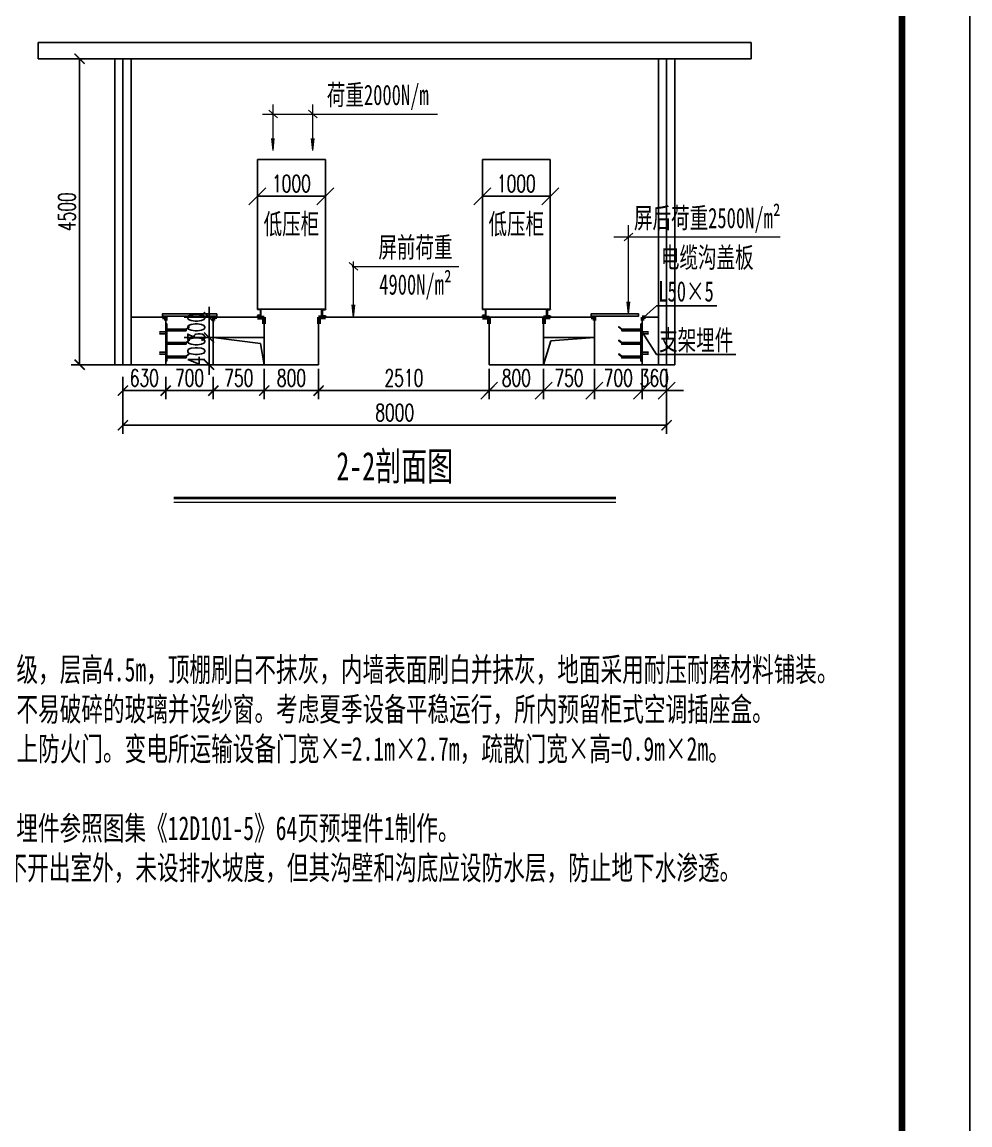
# Model space of a CAD drawing. Header units: millimetres. Extents: x -24326 to 675674, y 148048 to 606396.
# Drawn here: x 641424 to 655374, y 178833 to 195060 of the extents above; entities that cross this region are included whole.
import ezdxf
from ezdxf.enums import TextEntityAlignment as Align

# ---------------------------------------------------------------- set-up
doc = ezdxf.new("R2010")
doc.units = ezdxf.units.MM
doc.linetypes.add('CENTER', pattern=[2, 1.25, -0.25, 0.25, -0.25])
doc.linetypes.add('常规', pattern=[20, 10, 0, 10])
for name, color, linetype, lineweight in [('CAXA0', 7, 'Continuous', 70), ('CAXA0层', 7, 'Continuous', 25), ('SW', 8, 'Continuous', 20), ('中心线', 1, 'CENTER', 20)]:
    doc.layers.add(name, color=color, linetype=linetype, lineweight=lineweight)
for name, color, linetype in [('动力平面导线层', 3, '常规'), ('动力平面设备层', 1, 'Continuous'), ('图框', 7, 'Continuous'), ('文字', 7, 'Continuous'), ('照明平面导线层', 3, 'Continuous'), ('照明平面设备层', 1, 'Continuous'), ('电辅助1', 7, 'Continuous'), ('绘制实体层', 7, 'Continuous')]:
    doc.layers.add(name, color=color, linetype=linetype)
doc.styles.add('BcDimText', font='txt.shx', dxfattribs={"width": 0.667, "height": 250, "bigfont": 'hztxt.shx'})
doc.styles.add('EESLTYPE', font='TXT.shx')
doc.styles.add('标准', font='NSimSun.ttf', dxfattribs={"width": 0.667})
doc.linetypes.add('组180_避雷线', pattern='A,1000,["X",EESLTYPE,S=200,R=-180,X=200,Y=100],500', length=1500)
doc.dimstyles.new('BC_DIMLFAC_Arch_100.0000_1.0000_1.0000_0_MM_0_1.5000', dxfattribs={"dimtxt": 250, "dimasz": 150, "dimexe": 125, "dimexo": 62.5, "dimgap": 62.5, "dimtad": 1, "dimdec": 4, "dimzin": 0, "dimdsep": 46, "dimtxsty": 'BcDimText', "dimblk": 'ARCHTICK', "dimcen": 250, "dimadec": 0, "dimazin": 0, "dimtfac": 1, "dimtdec": 4, "dimtix": 1, "dimtmove": 0, "dimatfit": 3, "dimfxl": 1, "dimtolj": 1, "dimtzin": 0, "dimarcsym": 0})
doc.dimstyles.new('BC_DIMLFAC_Arch_100.0000_1.0000_1.0000_0_MM_0_2.5000', dxfattribs={"dimtxt": 250, "dimasz": 250, "dimexe": 125, "dimexo": 62.5, "dimgap": 62.5, "dimtad": 1, "dimdec": 4, "dimzin": 0, "dimdsep": 46, "dimtxsty": 'BcDimText', "dimblk": 'OBLIQUE', "dimcen": 250, "dimadec": 0, "dimazin": 0, "dimtfac": 1, "dimtdec": 4, "dimtix": 1, "dimtmove": 0, "dimatfit": 3, "dimfxl": 1, "dimtolj": 1, "dimtzin": 0, "dimarcsym": 0})

# ---------------------------------------------------------------- blocks, each defined once
blk = doc.blocks.new('_ArchTick')
at = {"color": 0, "linetype": 'ByBlock', "const_width": 0.15}
blk.add_lwpolyline([(-0.5, -0.5), (0.5, 0.5)], dxfattribs=at)
blk = doc.blocks.new('*D183')
at = {"layer": 'Defpoints', "color": 0, "linetype": 'ByBlock'}
for p in [(643538, 189900), (644238, 189900), (644238, 189637)]:
    blk.add_point(p, dxfattribs=at)
at = {"layer": '动力平面导线层', "color": 0, "linetype": 'ByBlock', "lineweight": -2}
for p, q in [((643538, 189838), (643538, 189512)), ((644238, 189838), (644238, 189512)), ((643538, 189637), (644238, 189637))]:
    blk.add_line(p, q, dxfattribs=at)
at = {"layer": '动力平面导线层', "color": 0, "linetype": 'ByBlock', "lineweight": -2, "xscale": 150, "yscale": 150, "zscale": 150}
for p, rotation in [((643538, 189637), 180.0033482672131), ((644238, 189637), 0.003348267213036236)]:
    blk.add_blockref('_ArchTick', p, dxfattribs=dict(at, rotation=rotation))
at = {"layer": '动力平面导线层', "color": 0, "linetype": 'ByBlock', "insert": (643888, 189824), "char_height": 250, "attachment_point": 5, "rotation": 0.0033, "style": 'BcDimText'}
blk.add_mtext('\\A1;700', dxfattribs=at)
blk = doc.blocks.new('*D184')
at = {"layer": 'Defpoints', "color": 0, "linetype": 'ByBlock'}
for p in [(644238, 189900), (644988, 189900), (644988, 189637)]:
    blk.add_point(p, dxfattribs=at)
at = {"layer": '动力平面导线层', "color": 0, "linetype": 'ByBlock', "lineweight": -2}
for p, q in [((644238, 189838), (644238, 189512)), ((644988, 189838), (644988, 189512)), ((644238, 189637), (644988, 189637))]:
    blk.add_line(p, q, dxfattribs=at)
at = {"layer": '动力平面导线层', "color": 0, "linetype": 'ByBlock', "lineweight": -2, "xscale": 150, "yscale": 150, "zscale": 150}
for p, rotation in [((644238, 189637), 179.9966354627992), ((644988, 189637), 359.9966354627993)]:
    blk.add_blockref('_ArchTick', p, dxfattribs=dict(at, rotation=rotation))
at = {"layer": '动力平面导线层', "color": 0, "linetype": 'ByBlock', "insert": (644613, 189824), "char_height": 250, "attachment_point": 5, "rotation": 359.9966, "style": 'BcDimText'}
blk.add_mtext('\\A1;750', dxfattribs=at)
blk = doc.blocks.new('*D185')
at = {"layer": 'Defpoints', "color": 0, "linetype": 'ByBlock'}
for p in [(650908, 189734), (642908, 189637), (650908, 189128)]:
    blk.add_point(p, dxfattribs=at)
at = {"layer": '动力平面导线层', "color": 0, "linetype": 'ByBlock', "lineweight": -2}
for p, q in [((642908, 189574), (642908, 189003)), ((650908, 189672), (650908, 189003)), ((642908, 189128), (650908, 189128))]:
    blk.add_line(p, q, dxfattribs=at)
at = {"layer": '动力平面导线层', "color": 0, "linetype": 'ByBlock', "lineweight": -2, "xscale": 150, "yscale": 150, "zscale": 150, "rotation": 180}
blk.add_blockref('_ArchTick', (642908, 189128), dxfattribs=at)
at = {"layer": '动力平面导线层', "color": 0, "linetype": 'ByBlock', "lineweight": -2, "xscale": 150, "yscale": 150, "zscale": 150}
blk.add_blockref('_ArchTick', (650908, 189128), dxfattribs=at)
at = {"layer": '动力平面导线层', "color": 0, "linetype": 'ByBlock', "insert": (646908, 189315), "char_height": 250, "attachment_point": 5, "style": 'BcDimText'}
blk.add_mtext('\\A1;8000', dxfattribs=at)
blk = doc.blocks.new('*D186')
at = {"layer": 'Defpoints', "color": 0, "linetype": 'ByBlock'}
for p in [(643849, 190418), (643849, 190019), (644175, 190019)]:
    blk.add_point(p, dxfattribs=at)
at = {"layer": '动力平面设备层', "color": 0, "linetype": 'ByBlock', "lineweight": -2}
for p, q in [((644175, 190418), (644175, 190568)), ((643911, 190418), (644300, 190418)), ((644175, 190418), (644175, 190019)), ((643911, 190019), (644300, 190019)), ((644175, 190019), (644175, 189869))]:
    blk.add_line(p, q, dxfattribs=at)
at = {"layer": '动力平面设备层', "color": 0, "linetype": 'ByBlock', "lineweight": -2, "xscale": 150, "yscale": 150, "zscale": 150}
for p, rotation in [((644175, 190418), 270), ((644175, 190019), 90)]:
    blk.add_blockref('_ArchTick', p, dxfattribs=dict(at, rotation=rotation))
at = {"layer": '动力平面设备层', "color": 0, "linetype": 'ByBlock', "lineweight": -3, "insert": (643988, 190219), "char_height": 250, "attachment_point": 5, "rotation": 90, "style": 'BcDimText'}
blk.add_mtext('\\A1;400', dxfattribs=at)
blk = doc.blocks.new('*D187')
at = {"layer": 'Defpoints', "color": 0}
for p in [(643749, 190718), (644175, 190718), (643749, 190418)]:
    blk.add_point(p, dxfattribs=at)
at = {"layer": '动力平面导线层', "color": 0, "lineweight": -2}
for p, q in [((644175, 190718), (644175, 190868)), ((643811, 190718), (644300, 190718)), ((644175, 190418), (644175, 190718)), ((643811, 190418), (644300, 190418)), ((644175, 190418), (644175, 190268))]:
    blk.add_line(p, q, dxfattribs=at)
at = {"layer": '动力平面导线层', "color": 0, "lineweight": -2, "xscale": 150, "yscale": 150, "zscale": 150}
for p, rotation in [((644175, 190718), 270), ((644175, 190418), 90)]:
    blk.add_blockref('_ArchTick', p, dxfattribs=dict(at, rotation=rotation))
at = {"layer": '动力平面导线层', "color": 0, "insert": (643988, 190568), "char_height": 250, "attachment_point": 5, "rotation": 90, "style": 'BcDimText'}
blk.add_mtext('\\A1;300', dxfattribs=at)
blk = doc.blocks.new('*D188')
at = {"layer": 'Defpoints', "color": 0, "linetype": 'ByBlock'}
for p in [(644988, 190019), (645788, 190019), (645788, 189637)]:
    blk.add_point(p, dxfattribs=at)
at = {"layer": '动力平面导线层', "color": 0, "linetype": 'ByBlock', "lineweight": -2}
for p, q in [((644988, 189956), (644988, 189512)), ((645788, 189956), (645788, 189512)), ((644988, 189637), (645788, 189637))]:
    blk.add_line(p, q, dxfattribs=at)
at = {"layer": '动力平面导线层', "color": 0, "linetype": 'ByBlock', "lineweight": -2, "xscale": 150, "yscale": 150, "zscale": 150, "rotation": 180}
blk.add_blockref('_ArchTick', (644988, 189637), dxfattribs=at)
at = {"layer": '动力平面导线层', "color": 0, "linetype": 'ByBlock', "lineweight": -2, "xscale": 150, "yscale": 150, "zscale": 150}
blk.add_blockref('_ArchTick', (645788, 189637), dxfattribs=at)
at = {"layer": '动力平面导线层', "color": 0, "linetype": 'ByBlock', "insert": (645388, 189824), "char_height": 250, "attachment_point": 5, "style": 'BcDimText'}
blk.add_mtext('\\A1;800', dxfattribs=at)
blk = doc.blocks.new('GHD')
at = {"layer": '文字', "color": 0, "linetype": 'ByBlock', "lineweight": 50}
for p, q in [((-50, 0), (0, 0)), ((-50, 0), (-50, -5)), ((0, 0), (0, -50)), ((-50, -5), (-5, -5)), ((-5, -5), (-5, -50)), ((-5, -50), (0, -50))]:
    blk.add_line(p, q, dxfattribs=at)
blk = doc.blocks.new('*D189')
at = {"layer": 'Defpoints', "color": 0, "linetype": 'ByBlock'}
for p in [(645788, 190019), (648298, 190019), (648298, 189637)]:
    blk.add_point(p, dxfattribs=at)
at = {"layer": '动力平面导线层', "color": 0, "linetype": 'ByBlock', "lineweight": -2}
for p, q in [((645788, 189956), (645788, 189512)), ((648298, 189956), (648298, 189512)), ((645788, 189637), (648298, 189637))]:
    blk.add_line(p, q, dxfattribs=at)
at = {"layer": '动力平面导线层', "color": 0, "linetype": 'ByBlock', "lineweight": -2, "xscale": 150, "yscale": 150, "zscale": 150, "rotation": 180}
blk.add_blockref('_ArchTick', (645788, 189637), dxfattribs=at)
at = {"layer": '动力平面导线层', "color": 0, "linetype": 'ByBlock', "lineweight": -2, "xscale": 150, "yscale": 150, "zscale": 150}
blk.add_blockref('_ArchTick', (648298, 189637), dxfattribs=at)
at = {"layer": '动力平面导线层', "color": 0, "linetype": 'ByBlock', "insert": (647043, 189824), "char_height": 250, "attachment_point": 5, "style": 'BcDimText'}
blk.add_mtext('\\A1;2510', dxfattribs=at)
blk = doc.blocks.new('_Oblique')
at = {"color": 0, "linetype": 'ByBlock', "lineweight": -2}
blk.add_line((-0.5, -0.5), (0.5, 0.5), dxfattribs=at)
blk = doc.blocks.new('*D190')
at = {"layer": 'Defpoints', "color": 0}
for p in [(648298, 190019), (649098, 190019), (649098, 189637)]:
    blk.add_point(p, dxfattribs=at)
at = {"layer": '照明平面导线层', "color": 0, "lineweight": -2}
for p, q in [((648298, 189956), (648298, 189512)), ((649098, 189956), (649098, 189512)), ((648298, 189637), (649098, 189637))]:
    blk.add_line(p, q, dxfattribs=at)
at = {"layer": '照明平面导线层', "color": 0, "lineweight": -2, "xscale": 250, "yscale": 250, "zscale": 250, "rotation": 180}
blk.add_blockref('_Oblique', (648298, 189637), dxfattribs=at)
at = {"layer": '照明平面导线层', "color": 0, "lineweight": -2, "xscale": 250, "yscale": 250, "zscale": 250}
blk.add_blockref('_Oblique', (649098, 189637), dxfattribs=at)
at = {"layer": '照明平面导线层', "color": 0, "lineweight": -3, "insert": (648698, 189824), "char_height": 250, "attachment_point": 5, "style": 'BcDimText'}
blk.add_mtext('\\A1;800', dxfattribs=at)
blk = doc.blocks.new('*D191')
at = {"layer": 'Defpoints', "color": 0}
for p in [(649098, 190019), (649848, 190019), (649848, 189637)]:
    blk.add_point(p, dxfattribs=at)
at = {"layer": '照明平面导线层', "color": 0, "lineweight": -2}
for p, q in [((649098, 189956), (649098, 189512)), ((649848, 189956), (649848, 189512)), ((649098, 189637), (649848, 189637))]:
    blk.add_line(p, q, dxfattribs=at)
at = {"layer": '照明平面导线层', "color": 0, "lineweight": -2, "xscale": 250, "yscale": 250, "zscale": 250, "rotation": 180}
blk.add_blockref('_Oblique', (649098, 189637), dxfattribs=at)
at = {"layer": '照明平面导线层', "color": 0, "lineweight": -2, "xscale": 250, "yscale": 250, "zscale": 250}
blk.add_blockref('_Oblique', (649848, 189637), dxfattribs=at)
at = {"layer": '照明平面导线层', "color": 0, "lineweight": -3, "insert": (649473, 189824), "char_height": 250, "attachment_point": 5, "style": 'BcDimText'}
blk.add_mtext('\\A1;750', dxfattribs=at)
blk = doc.blocks.new('*D192')
at = {"layer": 'Defpoints', "color": 0}
for p in [(649848, 190019), (650548, 190019), (650548, 189637)]:
    blk.add_point(p, dxfattribs=at)
at = {"layer": '照明平面导线层', "color": 0, "lineweight": -2}
for p, q in [((649848, 189956), (649848, 189512)), ((650548, 189956), (650548, 189512)), ((649848, 189637), (650548, 189637))]:
    blk.add_line(p, q, dxfattribs=at)
at = {"layer": '照明平面导线层', "color": 0, "lineweight": -2, "xscale": 250, "yscale": 250, "zscale": 250, "rotation": 180}
blk.add_blockref('_Oblique', (649848, 189637), dxfattribs=at)
at = {"layer": '照明平面导线层', "color": 0, "lineweight": -2, "xscale": 250, "yscale": 250, "zscale": 250}
blk.add_blockref('_Oblique', (650548, 189637), dxfattribs=at)
at = {"layer": '照明平面导线层', "color": 0, "lineweight": -3, "insert": (650198, 189824), "char_height": 250, "attachment_point": 5, "style": 'BcDimText'}
blk.add_mtext('\\A1;700', dxfattribs=at)
blk = doc.blocks.new('*D193')
at = {"layer": 'Defpoints', "color": 0}
for p in [(650548, 190019), (650908, 190019), (650908, 189637)]:
    blk.add_point(p, dxfattribs=at)
at = {"layer": '照明平面导线层', "color": 0, "lineweight": -2}
for p, q in [((650548, 189956), (650548, 189512)), ((650908, 189956), (650908, 189512)), ((650548, 189637), (650298, 189637)), ((650548, 189637), (650908, 189637)), ((650908, 189637), (651158, 189637))]:
    blk.add_line(p, q, dxfattribs=at)
at = {"layer": '照明平面导线层', "color": 0, "lineweight": -2, "xscale": 250, "yscale": 250, "zscale": 250}
blk.add_blockref('_Oblique', (650548, 189637), dxfattribs=at)
at = {"layer": '照明平面导线层', "color": 0, "lineweight": -2, "xscale": 250, "yscale": 250, "zscale": 250, "rotation": 180}
blk.add_blockref('_Oblique', (650908, 189637), dxfattribs=at)
at = {"layer": '照明平面导线层', "color": 0, "lineweight": -3, "insert": (650728, 189824), "char_height": 250, "attachment_point": 5, "style": 'BcDimText'}
blk.add_mtext('\\A1;360', dxfattribs=at)
blk = doc.blocks.new('*D194')
at = {"layer": 'Defpoints', "color": 0, "linetype": 'ByBlock'}
for p in [(642908, 189900), (643538, 189900), (643538, 189637)]:
    blk.add_point(p, dxfattribs=at)
at = {"layer": '动力平面导线层', "color": 0, "linetype": 'ByBlock', "lineweight": -2}
for p, q in [((642908, 189838), (642908, 189512)), ((643538, 189838), (643538, 189512)), ((642908, 189637), (643538, 189637))]:
    blk.add_line(p, q, dxfattribs=at)
at = {"layer": '动力平面导线层', "color": 0, "linetype": 'ByBlock', "lineweight": -2, "xscale": 150, "yscale": 150, "zscale": 150}
for p, rotation in [((642908, 189637), 180.0037205223427), ((643538, 189637), 0.003720522342726344)]:
    blk.add_blockref('_ArchTick', p, dxfattribs=dict(at, rotation=rotation))
at = {"layer": '动力平面导线层', "color": 0, "linetype": 'ByBlock', "insert": (643223, 189824), "char_height": 250, "attachment_point": 5, "rotation": 0.0037, "style": 'BcDimText'}
blk.add_mtext('\\A1;630', dxfattribs=at)
blk = doc.blocks.new('*D195')
at = {"layer": 'Defpoints', "color": 0}
for p in [(644888, 192553), (645888, 192553), (645888, 192496)]:
    blk.add_point(p, dxfattribs=at)
at = {"layer": '照明平面导线层', "color": 0, "lineweight": -2}
for p, q in [((644888, 192496), (645888, 192496)), ((644888, 192490), (644888, 192371)), ((645888, 192490), (645888, 192371))]:
    blk.add_line(p, q, dxfattribs=at)
at = {"layer": '照明平面导线层', "color": 0, "lineweight": -2, "xscale": 250, "yscale": 250, "zscale": 250, "rotation": 180}
blk.add_blockref('_Oblique', (644888, 192496), dxfattribs=at)
at = {"layer": '照明平面导线层', "color": 0, "lineweight": -2, "xscale": 250, "yscale": 250, "zscale": 250}
blk.add_blockref('_Oblique', (645888, 192496), dxfattribs=at)
at = {"layer": '照明平面导线层', "color": 0, "lineweight": -3, "insert": (645388, 192684), "char_height": 250, "attachment_point": 5, "style": 'BcDimText'}
blk.add_mtext('\\A1;1000', dxfattribs=at)
blk = doc.blocks.new('*D196')
at = {"layer": 'Defpoints', "color": 0}
for p in [(648198, 192553), (649198, 192553), (649198, 192496)]:
    blk.add_point(p, dxfattribs=at)
at = {"layer": '照明平面导线层', "color": 0, "lineweight": -2}
for p, q in [((648198, 192496), (649198, 192496)), ((648198, 192490), (648198, 192371)), ((649198, 192490), (649198, 192371))]:
    blk.add_line(p, q, dxfattribs=at)
at = {"layer": '照明平面导线层', "color": 0, "lineweight": -2, "xscale": 250, "yscale": 250, "zscale": 250, "rotation": 180}
blk.add_blockref('_Oblique', (648198, 192496), dxfattribs=at)
at = {"layer": '照明平面导线层', "color": 0, "lineweight": -2, "xscale": 250, "yscale": 250, "zscale": 250}
blk.add_blockref('_Oblique', (649198, 192496), dxfattribs=at)
at = {"layer": '照明平面导线层', "color": 0, "lineweight": -3, "insert": (648698, 192684), "char_height": 250, "attachment_point": 5, "style": 'BcDimText'}
blk.add_mtext('\\A1;1000', dxfattribs=at)
blk = doc.blocks.new('*D197')
at = {"color": 0, "lineweight": -2}
for p, q in [((642726, 194519), (642146, 194519)), ((642271, 190019), (642271, 194519)), ((642726, 190019), (642146, 190019))]:
    blk.add_line(p, q, dxfattribs=at)
at = {"layer": 'Defpoints', "color": 0}
for p in [(642271, 194519), (642788, 194519), (642788, 190019)]:
    blk.add_point(p, dxfattribs=at)
at = {"color": 0, "lineweight": -2, "xscale": 150, "yscale": 150, "zscale": 150}
for p, rotation in [((642271, 194519), 90), ((642271, 190019), 270)]:
    blk.add_blockref('_ArchTick', p, dxfattribs=dict(at, rotation=rotation))
at = {"color": 0, "insert": (642083, 192269), "char_height": 250, "attachment_point": 5, "rotation": 90, "style": 'BcDimText'}
blk.add_mtext('\\A1;4500', dxfattribs=at)

msp = doc.modelspace()

# ---------------------------------------------------------------- linework, layer by layer
at = {"color": 0}
msp.add_line((644988.15649, 190718.30177), (644238.11095, 190718.30177), dxfattribs=at)
at = {"color": 2}
for p, q in [((643554.65031, 190068.75998), (643538.12413, 190068.75998)), ((650531.62561, 190068.75998), (650548.15179, 190068.75998))]:
    msp.add_line(p, q, dxfattribs=at)
for points in [[(643538.12413, 190068.75998), (643538.12413, 190618.75998), (643554.65031, 190618.75998), (643554.65031, 190068.75998)], [(650548.15179, 190068.75998), (650548.15179, 190618.75998), (650531.62561, 190618.75998), (650531.62561, 190068.75998)]]:
    msp.add_lwpolyline(points, dxfattribs=at)
at = {"layer": 'CAXA0', "linetype": 'ByBlock', "lineweight": 0}
for p, q in [((645054.74766, 193763.43137), (645182.36543, 193650.2012)), ((645118.55655, 193169.66501), (645118.55655, 193849.11723)), ((645641.05344, 193763.43137), (645768.67122, 193650.2012)), ((645704.86233, 193169.90304), (645704.86233, 193849.11723)), ((644964.24309, 193706.81628), (647537.91928, 193706.81628)), ((645118.55655, 193169.66501), (645099.40895, 193348.53248)), ((645118.55655, 193169.66501), (645136.27926, 193348.53248)), ((645704.86233, 193169.90304), (645685.71473, 193348.77051)), ((645704.86233, 193169.90304), (645722.58505, 193348.77051)), ((650348.16192, 190766.60648), (650348.16192, 192072.84561)), ((652579.59177, 191895.7735), (650130.63343, 191895.7735)), ((650411.97081, 191952.3954), (650284.35304, 191839.16523)), ((646238.789, 191521.91343), (646366.40677, 191408.68326)), ((646302.59788, 190718.79514), (646302.59788, 191536.68953)), ((646281.27721, 191465.29835), (647853.85122, 191465.29835)), ((646302.59788, 190718.79514), (646283.45029, 190897.66261)), ((646302.59788, 190718.79514), (646320.3206, 190897.66261)), ((650348.16192, 190766.60648), (650330.4392, 190945.47395)), ((650348.16192, 190766.60648), (650367.30952, 190945.47395))]:
    msp.add_line(p, q, dxfattribs=at)
at = {"layer": 'CAXA0层', "color": 2, "linetype": 'ByBlock', "lineweight": 40}
msp.add_line((643655.02521, 188060.44163), (650161.31579, 188060.44163), dxfattribs=at)
at = {"layer": 'CAXA0层', "color": 2, "linetype": 'ByBlock', "lineweight": 0}
msp.add_line((643655.02521, 187994.9587), (650161.31579, 187994.9587), dxfattribs=at)
at = {"layer": '中心线', "linetype": 'ByBlock', "lineweight": 25, "ltscale": 10}
for p, q in [((642908.12844, 194517.72795), (642908.12844, 190018.71085)), ((650908.19547, 190018.71085), (650908.19547, 194517.72795))]:
    msp.add_line(p, q, dxfattribs=at)
at = {"layer": '动力平面导线层', "color": 0, "linetype": 'ByBlock'}
for p, q in [((641661.0631, 194757.72795), (652155.2779, 194757.72795)), ((641661.0631, 194517.72795), (641661.0631, 194757.72795)), ((652155.2779, 194757.72795), (652155.2779, 194517.72795)), ((652155.2779, 194517.72795), (641661.0631, 194517.72795))]:
    msp.add_line(p, q, dxfattribs=at)
at = {"layer": '动力平面设备层', "color": 0, "linetype": 'ByBlock', "lineweight": -3, "ltscale": 100}
for p, q in [((643538.12844, 190718.30177), (643028.12844, 190718.30177)), ((643538.12844, 190018.71085), (643538.12844, 190718.30177)), ((644238.17086, 190018.71085), (644238.17086, 190718.30177)), ((644988.16788, 190018.71085), (644988.16788, 190718.30177)), ((648298.13796, 190018.71085), (648298.13796, 190718.30177)), ((649848.10506, 190018.71085), (649848.10506, 190718.30177)), ((650548.14748, 190018.71085), (650548.14748, 190718.30177)), ((650548.14748, 190718.30177), (650788.14748, 190718.30177))]:
    msp.add_line(p, q, dxfattribs=at)
at = {"layer": '图框', "linetype": 'Continuous', "lineweight": 100, "const_width": 100}
msp.add_lwpolyline([(598473.59742, 168047.80554), (654373.59742, 168047.80554), (654373.59742, 208047.80554), (598473.59742, 208047.80554)], close=True, dxfattribs=at)
at = {"layer": '文字', "color": 0, "linetype": 'ByBlock', "lineweight": -3}
for p, q in [((642788.12844, 190018.71085), (642788.12844, 194517.72795)), ((643028.12844, 190018.71085), (643028.12844, 194517.72795)), ((650788.14748, 194517.72795), (650788.14748, 190018.71085)), ((651028.14244, 194517.72795), (651028.14244, 190018.71085))]:
    msp.add_line(p, q, dxfattribs=at)
at = {"layer": '文字', "linetype": 'ByBlock', "lineweight": -3}
for p, q in [((645887.77606, 193035.43287), (644887.76408, 193035.43287)), ((644887.76408, 193035.43287), (644887.76408, 190835.17909)), ((645887.77606, 190834.92531), (645887.77606, 193035.43287)), ((649197.74614, 193035.43287), (648197.73416, 193035.43287)), ((648197.73416, 193035.43287), (648197.73416, 190835.17909)), ((649197.74614, 190834.92531), (649197.74614, 193035.43287)), ((644887.76408, 190835.22984), (645887.77606, 190835.06065)), ((648197.73416, 190835.22984), (649197.74614, 190835.06065)), ((645788.13095, 190718.79144), (645788.13498, 190018.69086)), ((649098.10103, 190718.79144), (649098.10506, 190018.69086))]:
    msp.add_line(p, q, dxfattribs=at)
at = {"layer": '文字', "color": 6, "linetype": 'ByBlock', "lineweight": 30}
for p, q in [((644887.76408, 190834.92531), (644937.76483, 190834.92531)), ((644887.76408, 190834.92531), (644887.76408, 190829.92531)), ((644932.76408, 190829.92531), (644887.76408, 190829.92531)), ((644932.76408, 190830.17909), (644932.76408, 190740.17909)), ((644937.76408, 190735.17909), (644937.76408, 190835.17909)), ((645837.76424, 190734.92531), (645837.76424, 190834.92531)), ((645837.76424, 190834.92531), (645887.76424, 190834.92531)), ((645842.76424, 190829.92531), (645842.76424, 190739.92531)), ((645842.76424, 190829.92531), (645887.76424, 190829.92531)), ((645887.76424, 190834.92531), (645887.76424, 190829.92531)), ((648197.73416, 190834.92531), (648247.73491, 190834.92531)), ((648197.73416, 190834.92531), (648197.73416, 190829.92531)), ((648242.73416, 190829.92531), (648197.73416, 190829.92531)), ((648242.73416, 190830.17909), (648242.73416, 190740.17909)), ((648247.73416, 190735.17909), (648247.73416, 190835.17909)), ((649147.73432, 190734.92531), (649147.73432, 190834.92531)), ((649147.73432, 190834.92531), (649197.73432, 190834.92531)), ((649152.73432, 190829.92531), (649152.73432, 190739.92531)), ((649152.73432, 190829.92531), (649197.73432, 190829.92531)), ((649197.73432, 190834.92531), (649197.73432, 190829.92531)), ((644887.76408, 190740.17909), (644887.76408, 190735.17909)), ((644932.76408, 190740.17909), (644887.76408, 190740.17909)), ((644937.76408, 190735.17909), (644887.76408, 190735.17909)), ((645837.76424, 190734.92531), (645887.76424, 190734.92531)), ((645842.76424, 190739.92531), (645887.76424, 190739.92531)), ((645887.76424, 190739.92531), (645887.76424, 190734.92531)), ((648197.73416, 190740.17909), (648197.73416, 190735.17909)), ((648242.73416, 190740.17909), (648197.73416, 190740.17909)), ((648247.73416, 190735.17909), (648197.73416, 190735.17909)), ((649147.73432, 190734.92531), (649197.73432, 190734.92531)), ((649152.73432, 190739.92531), (649197.73432, 190739.92531)), ((649197.73432, 190739.92531), (649197.73432, 190734.92531))]:
    msp.add_line(p, q, dxfattribs=at)
at = {"layer": '文字', "color": 1, "linetype": 'ByBlock', "lineweight": -3}
for p, q in [((644388.17086, 190418.42446), (644238.17086, 190418.42503)), ((644988.16788, 190418.42105), (644238.17086, 190418.42503)), ((644934.84342, 190328.54701), (644238.1709, 190418.42503)), ((649098.10276, 190418.42105), (649848.10506, 190418.42531)), ((649207.1636, 190368.05097), (649098.10506, 190018.7138)), ((649207.1636, 190368.05097), (649848.10506, 190418.42531)), ((644934.84342, 190328.54701), (644988.17086, 190018.69352))]:
    msp.add_line(p, q, dxfattribs=at)
at = {"layer": '照明平面导线层', "color": 0, "lineweight": -3}
for p, q in [((650573.15887, 190718.30177), (650759.47375, 190884.5133)), ((650759.47375, 190884.5133), (651650.41457, 190884.5133)), ((645788.17591, 190718.30177), (649848.17636, 190718.30177)), ((650553.19926, 190491.2354), (650762.98598, 190166.58624)), ((645788.13498, 190018.71085), (642638.12844, 190018.71085)), ((648298.13796, 190018.71502), (651028.14244, 190018.71085)), ((650762.98598, 190166.58624), (651927.03759, 190166.58624))]:
    msp.add_line(p, q, dxfattribs=at)
at = {"layer": '照明平面导线层', "color": 3, "lineweight": -3}
for p, q in [((643533.07666, 190502.49762), (643445.44156, 190502.49762)), ((643445.44156, 190502.49762), (643460.54979, 190491.8318)), ((650553.19926, 190502.49762), (650640.83436, 190502.49762)), ((650640.83436, 190502.49762), (650625.72613, 190491.8318)), ((643445.44156, 190473.03677), (643460.54979, 190483.70259)), ((643533.07666, 190473.03677), (643445.44156, 190473.03677)), ((650553.19926, 190473.03677), (650640.83436, 190473.03677)), ((650640.83436, 190473.03677), (650625.72613, 190483.70259)), ((643533.07666, 190202.49762), (643445.44156, 190202.49762)), ((643445.44156, 190202.49762), (643460.54979, 190191.8318)), ((643445.44156, 190173.03677), (643460.54979, 190183.70259)), ((650553.19926, 190202.49762), (650640.83436, 190202.49762)), ((650640.83436, 190202.49762), (650625.72613, 190191.8318)), ((650640.83436, 190173.03677), (650625.72613, 190183.70259)), ((643533.07666, 190173.03677), (643445.44156, 190173.03677)), ((650553.19926, 190173.03677), (650640.83436, 190173.03677))]:
    msp.add_line(p, q, dxfattribs=at)
at = {"layer": '照明平面导线层', "color": 0, "lineweight": -3}
for points in [[(644288.11095, 190734.24814), (643488.11705, 190734.24814), (643488.11705, 190766.60648), (644288.11095, 190766.60648)], [(649798.16498, 190734.24814), (650498.15887, 190734.24814), (650498.18564, 190766.60648), (649798.16498, 190766.60648)]]:
    msp.add_lwpolyline(points, close=True, dxfattribs=at)
at = {"layer": '照明平面导线层', "color": 6, "linetype": '组180_避雷线', "lineweight": -3, "const_width": 10}
for points in [[(643533.07666, 190520.1089), (643533.07666, 190462.36189)], [(650553.19926, 190520.1089), (650553.19926, 190462.36189)], [(643533.07666, 190220.1089), (643533.07666, 190162.36189)], [(650553.19926, 190220.1089), (650553.19926, 190162.36189)]]:
    msp.add_lwpolyline(points, dxfattribs=at)
at = {"layer": '照明平面设备层', "color": 0, "lineweight": -3, "ltscale": 100}
msp.add_lwpolyline([(595973.59742, 209047.80554), (655373.59742, 209047.80554), (655373.59742, 167047.80554), (595973.59742, 167047.80554)], close=True, dxfattribs=at)
at = {"layer": '绘制实体层', "color": 2, "linetype": 'ByBlock'}
for points in [[(643538.12413, 190543.74731), (643838.12413, 190543.74731), (643838.12413, 190518.74731), (643538.12413, 190518.74731)], [(643538.12413, 190536.74731), (643838.12413, 190536.74731)], [(643838.12413, 190536.74731), (643838.12413, 190543.74731), (643880.86373, 190578.22475), (643884.27905, 190573.9595), (643838.12413, 190536.74731)], [(650248.15179, 190536.74731), (650248.15179, 190543.74731), (650205.41219, 190578.22475), (650201.99688, 190573.9595), (650248.15179, 190536.74731)], [(650548.15179, 190543.74731), (650248.15179, 190543.74731), (650248.15179, 190518.74731), (650548.15179, 190518.74731)], [(650548.15179, 190536.74731), (650248.15179, 190536.74731)], [(643538.12413, 190343.74731), (643838.12413, 190343.74731), (643838.12413, 190318.74731), (643538.12413, 190318.74731)], [(643538.12413, 190336.74731), (643838.12413, 190336.74731)], [(643838.12413, 190336.74731), (643838.12413, 190343.74731), (643880.86373, 190378.22475), (643884.27905, 190373.9595), (643838.12413, 190336.74731)], [(650248.15179, 190336.74731), (650248.15179, 190343.74731), (650205.41219, 190378.22475), (650201.99688, 190373.9595), (650248.15179, 190336.74731)], [(650548.15179, 190343.74731), (650248.15179, 190343.74731), (650248.15179, 190318.74731), (650548.15179, 190318.74731)], [(650548.15179, 190336.74731), (650248.15179, 190336.74731)], [(643838.12413, 190136.74731), (643838.12413, 190143.74731), (643880.86373, 190178.22475), (643884.27905, 190173.9595), (643838.12413, 190136.74731)], [(650248.15179, 190136.74731), (650248.15179, 190143.74731), (650205.41219, 190178.22475), (650201.99688, 190173.9595), (650248.15179, 190136.74731)], [(643538.12413, 190143.74731), (643838.12413, 190143.74731), (643838.12413, 190118.74731), (643538.12413, 190118.74731)], [(643538.12413, 190136.74731), (643838.12413, 190136.74731)], [(650548.15179, 190143.74731), (650248.15179, 190143.74731), (650248.15179, 190118.74731), (650548.15179, 190118.74731)], [(650548.15179, 190136.74731), (650248.15179, 190136.74731)]]:
    msp.add_lwpolyline(points, dxfattribs=at)

# ---------------------------------------------------------------- block references
at = {"layer": '照明平面导线层', "color": 4, "lineweight": -3}
for p in [(643538.12844, 190718.30177), (649848.17636, 190718.30177)]:
    msp.add_blockref('GHD', p, dxfattribs=at)
at = {"layer": '照明平面导线层', "color": 4, "lineweight": -3, "xscale": -1}
for p in [(644238.09956, 190718.30177), (650548.14748, 190718.30177)]:
    msp.add_blockref('GHD', p, dxfattribs=at)
at = {"layer": '照明平面导线层', "color": 4, "lineweight": -3, "yscale": 2, "zscale": 2}
for p, xscale in [((644988.16788, 190718.30177), 2), ((645788.15314, 190718.30177), -2), ((648298.13796, 190718.30177), 2), ((649098.12322, 190718.30177), -2)]:
    msp.add_blockref('GHD', p, dxfattribs=dict(at, xscale=xscale))

# ---------------------------------------------------------------- texts
at = {"layer": 'SW', "color": 2, "linetype": 'ByBlock', "lineweight": 25, "style": '标准', "width": 0.667}
msp.add_text('2-2剖面图', height=420, dxfattribs=at).set_placement((646908.1705, 188315.45566), align=Align.CENTER)
at = {"layer": 'SW', "color": 7, "linetype": 'ByBlock', "lineweight": 25, "insert": (633860.13807, 186292.63742), "char_height": 350, "width": 20453.3266104, "attachment_point": 1, "style": '标准'}
msp.add_mtext('变电所土建条件：\\P    1、低压变电所火灾危险性为丁类，耐火等级为二级，层高4.5m，顶棚刷白不抹灰，内墙表面刷白并抹灰，地面采用耐压耐磨材料铺装。\\P    2、变电所设能开启的自然采窗，自然采光窗采用不易破碎的玻璃并设纱窗。考虑夏季设备平稳运行，所内预留柜式空调插座盒。\\P    3、变电所通往室外的门向外开启，采用丙级及以上防火门。变电所运输设备门宽×=2.1m×2.7m，疏散门宽×高=0.9m×2m。\\P    4、变电所电缆沟深0.7m。\\P    5、电缆沟支架统一采用L50×5角钢材质，支架预埋件参照图集《12D101-5》64页预埋件1制作。\\P    6、电缆沟支架每隔0.8米设置组。所有电缆沟均不开出室外，未设排水坡度，但其沟壁和沟底应设防水层，防止地下水渗透。\\P    7、所有电缆沟安装金属件均采用热镀锌材质。', dxfattribs=at)
at = {"layer": '电辅助1', "color": 7, "linetype": 'ByBlock', "lineweight": 25, "style": '标准', "width": 0.667}
for s, p in [('荷重2000N/m', (646658.30729, 193838.32847)), ('低压柜', (645387.77007, 191939.02515)), ('低压柜', (648697.74015, 191939.02515)), ('屏后荷重2500N/m²', (651507.03254, 192027.28568)), ('屏前荷重', (647212.50185, 191596.81053)), ('电缆沟盖板', (651507.03254, 191446.6146)), ('4900N/m²', (647212.50185, 191049.48674)), ('L50×5', (651195.35533, 190948.06431)), ('支架埋件', (651345.01178, 190230.13725))]:
    msp.add_text(s, height=300, dxfattribs=at).set_placement(p, align=Align.CENTER)

# ---------------------------------------------------------------- dimensions: what is measured, and where the dimension line sits
at = {"color": 3}
dim = msp.add_linear_dim(base=(642270.52944, 194518.72795), p1=(642788.12844, 190018.71085), p2=(642788.12844, 194518.72795), angle=90, dimstyle='BC_DIMLFAC_Arch_100.0000_1.0000_1.0000_0_MM_0_1.5000', dxfattribs=at)
dim.commit()
dim.dimension.update_dxf_attribs({"geometry": '*D197', "text_midpoint": (642083.02944, 192268.7194)})
at = {"layer": '动力平面导线层', "color": 3}
dim = msp.add_linear_dim(base=(644175.39557, 190718.24228), p1=(643748.90752, 190418.42559), p2=(643748.90752, 190718.24228), angle=90, dimstyle='BC_DIMLFAC_Arch_100.0000_1.0000_1.0000_0_MM_0_1.5000', dxfattribs=at)
dim.commit()
dim.dimension.update_dxf_attribs({"geometry": '*D187', "text_midpoint": (643987.89557, 190568.33394)})
at = {"layer": '动力平面导线层', "color": 3, "linetype": 'ByBlock'}
for base, p1, p2, picture, middle in [((645788.13498, 189636.95591), (644988.17086, 190018.69352), (645788.13498, 190018.71085), '*D188', (645388.15292, 189824.45591)), ((648298.13796, 189636.95591), (645788.13498, 190018.69029), (648298.13796, 190018.71517), '*D189', (647043.13647, 189824.45591)), ((650908.19547, 189127.89291), (642908.14553, 189636.93319), (650908.19547, 189734.07472), '*D185', (646908.1705, 189315.39291))]:
    dim = msp.add_linear_dim(base=base, p1=p1, p2=p2, dimstyle='BC_DIMLFAC_Arch_100.0000_1.0000_1.0000_0_MM_0_1.5000', dxfattribs=at)
    dim.commit()
    dim.dimension.update_dxf_attribs({"geometry": picture, "text_midpoint": middle})
for p1, p2, distance, picture, middle in [((642908.12844, 189900.08408), (643538.12844, 189900.12499), -263.21388, '*D194', (643223.13336, 189824.39066)), ((643538.12844, 189900.0744), (644238.17086, 189900.11531), -263.20022, '*D183', (643888.15408, 189824.39463)), ((644238.17086, 189900.11531), (644988.17086, 189900.07127), -263.12852, '*D184', (644613.16642, 189824.46477))]:
    dim = msp.add_aligned_dim(p1=p1, p2=p2, distance=distance, dimstyle='BC_DIMLFAC_Arch_100.0000_1.0000_1.0000_0_MM_0_1.5000', dxfattribs=at)
    dim.commit()
    dim.dimension.update_dxf_attribs({"geometry": picture, "text_midpoint": middle})
at = {"layer": '动力平面设备层', "color": 3, "linetype": 'ByBlock', "lineweight": -3}
dim = msp.add_linear_dim(base=(644175.39557, 190018.69793), p1=(643848.88702, 190418.42503), p2=(643848.90441, 190018.69793), angle=90, dimstyle='BC_DIMLFAC_Arch_100.0000_1.0000_1.0000_0_MM_0_1.5000', dxfattribs=at)
dim.commit()
dim.dimension.update_dxf_attribs({"geometry": '*D186', "text_midpoint": (643987.89557, 190218.56148)})
at = {"layer": '照明平面导线层', "color": 3, "lineweight": -3}
for base, p1, p2, picture, middle in [((645887.77606, 192496.49561), (644887.76408, 192552.91996), (645887.77606, 192552.91996), '*D195', (645387.77007, 192683.99561)), ((649197.74614, 192496.49561), (648197.73416, 192552.91996), (649197.74614, 192552.91996), '*D196', (648697.74015, 192683.99561)), ((649098.10506, 189636.95591), (648298.13796, 190018.71085), (649098.10506, 190018.7138), '*D190', (648698.12151, 189824.45591)), ((649848.10506, 189636.95591), (649098.10506, 190018.69007), (649848.10506, 190018.71338), '*D191', (649473.10506, 189824.45591)), ((650548.14748, 189636.95591), (649848.10506, 190018.69352), (650548.14748, 190018.69352), '*D192', (650198.12627, 189824.45591)), ((650908.19547, 189636.95591), (650548.14748, 190018.71151), (650908.19547, 190018.69352), '*D193', (650728.17148, 189824.45591))]:
    dim = msp.add_linear_dim(base=base, p1=p1, p2=p2, dimstyle='BC_DIMLFAC_Arch_100.0000_1.0000_1.0000_0_MM_0_2.5000', dxfattribs=at)
    dim.commit()
    dim.dimension.update_dxf_attribs({"geometry": picture, "text_midpoint": middle})

doc.saveas('drawing.dxf')
